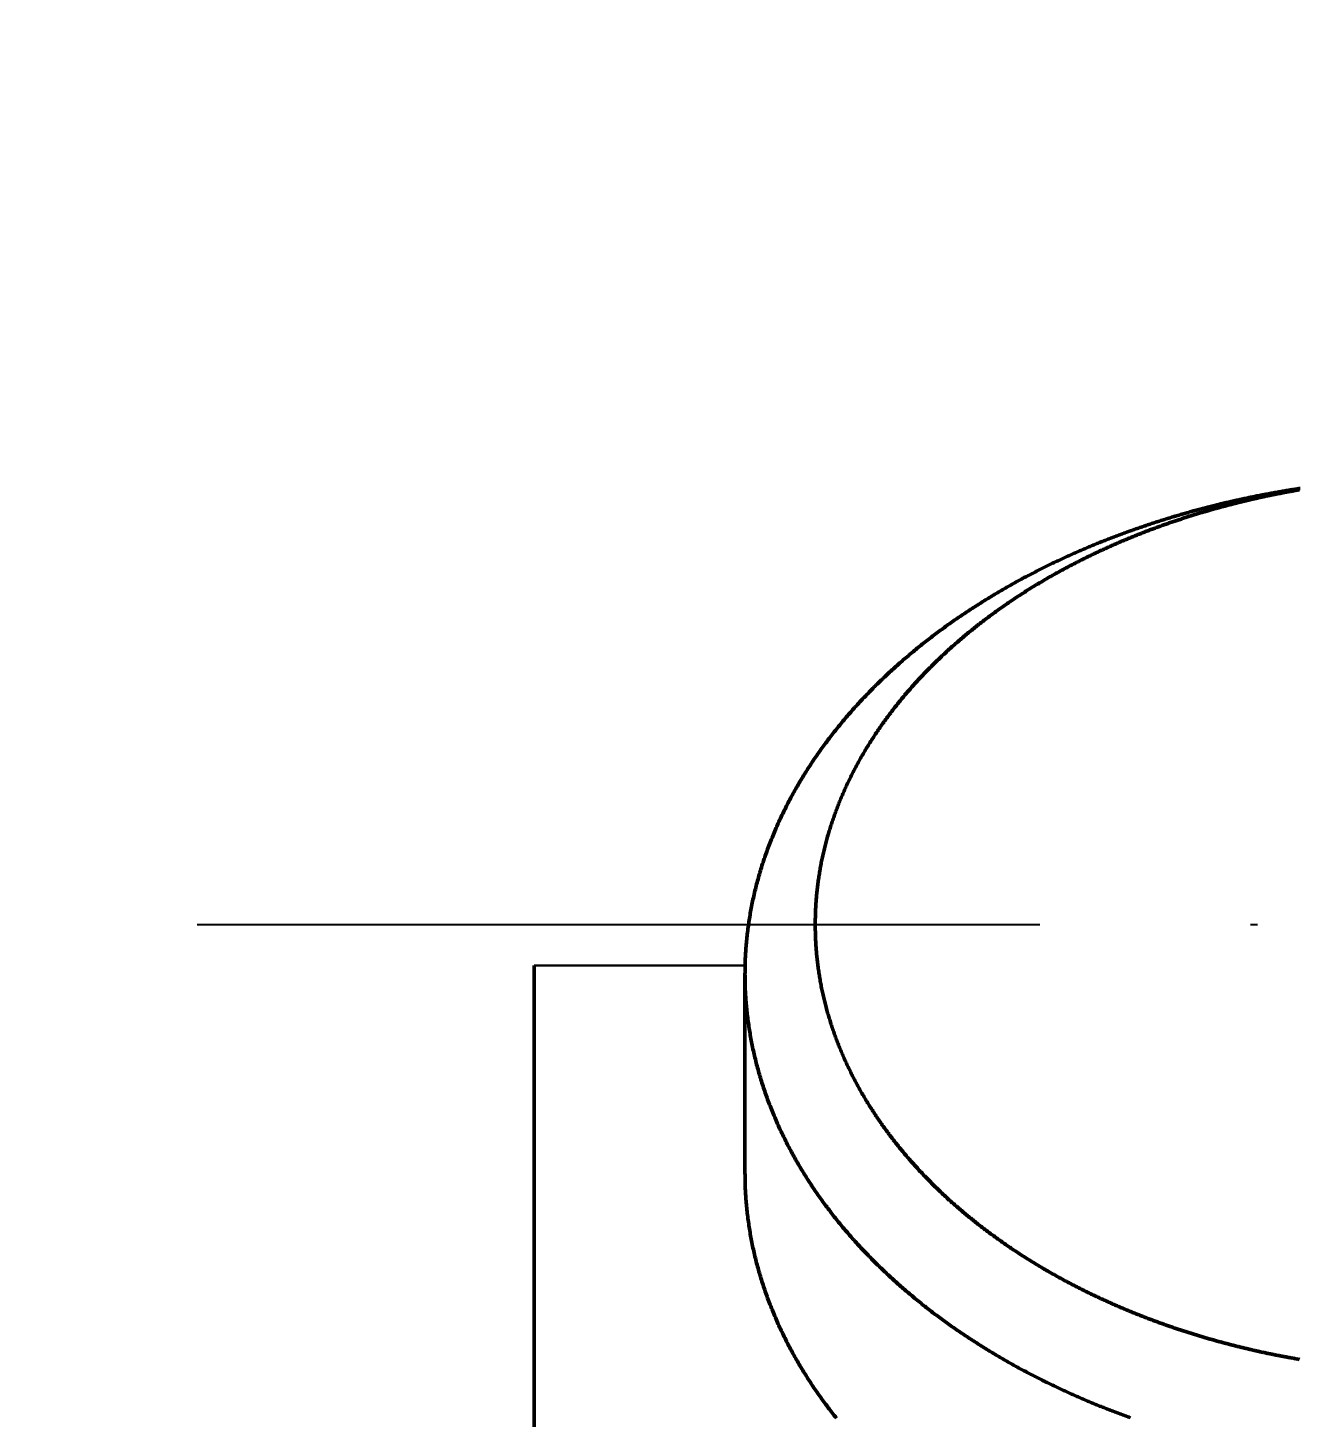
# Model space of a CAD drawing. Header units: millimetres. Extents: x 0 to 1682, y 0 to 1188.
# Drawn here: x 1137.14 to 1155.24, y 783.86 to 803.63 of the extents above; entities that cross this region are included whole.
import ezdxf

# ---------------------------------------------------------------- set-up
doc = ezdxf.new("R2010")
doc.units = ezdxf.units.MM
doc.linetypes.add('ACAD_ISO10W100', pattern=[18, 12, -3, 0, -3])
doc.layers.get('0').update_dxf_attribs({"lineweight": 50})
doc.layers.get('Defpoints').update_dxf_attribs({"lineweight": 50})
for name, color, linetype, lineweight in [('中心线', 20, 'ACAD_ISO10W100', 25), ('尺寸', 7, 'Continuous', 25), ('粗实线', 7, 'Continuous', 50)]:
    doc.layers.add(name, color=color, linetype=linetype, lineweight=lineweight)
doc.styles.add('gbeitc', font='gbeitc.shx', dxfattribs={"bigfont": 'gbcbig.shx'})
doc.dimstyles.new('gbeitc', dxfattribs={"dimtxt": 5, "dimasz": 3.125, "dimexe": 1.25, "dimexo": 0.625, "dimtad": 1, "dimdec": 0, "dimdsep": 46, "dimtxsty": 'gbeitc', "dimcen": 2.5, "dimadec": 0, "dimazin": 0, "dimtfac": 1, "dimtdec": 3, "dimtmove": 0, "dimatfit": 3, "dimfxl": 1, "dimarcsym": 0})

# ---------------------------------------------------------------- blocks, each defined once
blk = doc.blocks.new('*D8')
at = {"layer": 'Defpoints', "color": 0, "lineweight": 25, "transparency": 16777216}
for p in [(967.352, 871.547), (1399.352, 871.547), (1399.352, 642.292)]:
    blk.add_point(p, dxfattribs=at)
at = {"layer": '尺寸', "color": 0, "lineweight": -2, "transparency": 16777216}
for p, q in [((967.352, 870.922), (967.352, 641.042)), ((1399.352, 870.922), (1399.352, 641.042)), ((970.477, 642.292), (1396.227, 642.292))]:
    blk.add_line(p, q, dxfattribs=at)
at = {"layer": '尺寸', "color": 0, "lineweight": 25, "transparency": 16777216}
for points in [[(970.477, 642.812), (970.477, 641.771), (967.352, 642.292)], [(1396.227, 642.812), (1396.227, 641.771), (1399.352, 642.292)]]:
    blk.add_solid(points, dxfattribs=at)
at = {"layer": '尺寸', "color": 0, "transparency": 16777216, "insert": (1183.352, 646.417), "char_height": 7, "attachment_point": 5, "style": 'gbeitc'}
blk.add_mtext('432', dxfattribs=at)

msp = doc.modelspace()

# ---------------------------------------------------------------- linework, layer by layer
at = {"lineweight": 30}
msp.add_line((1147.354, 790.288), (1144.352, 790.288), dxfattribs=at)
at = {"layer": '中心线'}
msp.add_line((1139.551, 790.871), (1172.921, 790.871), dxfattribs=at)
at = {"layer": '粗实线'}
for p, q in [((1144.352, 790.288), (1144.352, 762.214)), ((1147.352, 787.335), (1147.352, 790.163))]:
    msp.add_line(p, q, dxfattribs=at)
for points in [[(1155.257, 797.078), (1155.239, 797.075), (1155.221, 797.072), (1155.203, 797.069), (1155.185, 797.066), (1155.167, 797.064), (1155.149, 797.061), (1155.131, 797.058), (1155.113, 797.055), (1155.095, 797.052), (1155.077, 797.049), (1155.059, 797.046), (1155.041, 797.043), (1155.023, 797.04), (1155.005, 797.037), (1154.987, 797.034), (1154.969, 797.031), (1154.951, 797.027), (1154.932, 797.024), (1154.914, 797.021), (1154.896, 797.018), (1154.878, 797.015), (1154.86, 797.011), (1154.842, 797.008), (1154.824, 797.005), (1154.806, 797.001), (1154.787, 796.998), (1154.769, 796.994), (1154.751, 796.991), (1154.733, 796.988), (1154.715, 796.984), (1154.697, 796.981), (1154.678, 796.977), (1154.66, 796.973), (1154.642, 796.97), (1154.624, 796.966), (1154.605, 796.962), (1154.587, 796.959), (1154.569, 796.955), (1154.551, 796.951), (1154.532, 796.947), (1154.514, 796.944), (1154.496, 796.94), (1154.478, 796.936), (1154.459, 796.932), (1154.441, 796.928), (1154.423, 796.924), (1154.404, 796.92), (1154.386, 796.916), (1154.368, 796.912), (1154.35, 796.908), (1154.331, 796.904), (1154.313, 796.9), (1154.294, 796.896), (1154.276, 796.892), (1154.258, 796.887), (1154.239, 796.883), (1154.221, 796.879), (1154.203, 796.875), (1154.184, 796.87), (1154.166, 796.866), (1154.147, 796.861), (1154.129, 796.857), (1154.111, 796.853), (1154.092, 796.848), (1154.074, 796.844), (1154.055, 796.839), (1154.037, 796.834), (1154.018, 796.83), (1154, 796.825), (1153.981, 796.821), (1153.963, 796.816), (1153.944, 796.811), (1153.926, 796.806), (1153.907, 796.802), (1153.889, 796.797), (1153.87, 796.792), (1153.852, 796.787), (1153.833, 796.782), (1153.815, 796.777), (1153.796, 796.772), (1153.778, 796.767), (1153.759, 796.762), (1153.74, 796.757), (1153.722, 796.752), (1153.703, 796.747), (1153.685, 796.742), (1153.666, 796.736), (1153.647, 796.731), (1153.629, 796.726), (1153.61, 796.721), (1153.591, 796.715), (1153.573, 796.71), (1153.554, 796.705), (1153.535, 796.699), (1153.517, 796.694), (1153.498, 796.688), (1153.479, 796.683), (1153.461, 796.677), (1153.442, 796.671), (1153.423, 796.666), (1153.405, 796.66), (1153.386, 796.654), (1153.367, 796.649), (1153.348, 796.643), (1153.33, 796.637), (1153.311, 796.631), (1153.292, 796.625), (1153.273, 796.619), (1153.255, 796.613), (1153.236, 796.608), (1153.217, 796.601), (1153.198, 796.595), (1153.179, 796.589), (1153.161, 796.583), (1153.142, 796.577), (1153.123, 796.571), (1153.104, 796.565), (1153.085, 796.558), (1153.066, 796.552), (1153.048, 796.546), (1153.029, 796.539), (1153.01, 796.533), (1152.991, 796.526), (1152.972, 796.52), (1152.953, 796.513), (1152.934, 796.507), (1152.915, 796.5), (1152.896, 796.494), (1152.877, 796.487), (1152.859, 796.48), (1152.84, 796.473), (1152.821, 796.467), (1152.802, 796.46), (1152.783, 796.453), (1152.764, 796.446), (1152.745, 796.439), (1152.726, 796.432), (1152.707, 796.425), (1152.688, 796.418), (1152.669, 796.411), (1152.65, 796.404), (1152.631, 796.397), (1152.612, 796.389), (1152.593, 796.382), (1152.574, 796.375), (1152.555, 796.368), (1152.536, 796.36), (1152.517, 796.353), (1152.498, 796.345), (1152.479, 796.338), (1152.46, 796.33), (1152.441, 796.323), (1152.422, 796.315), (1152.402, 796.307), (1152.383, 796.3), (1152.364, 796.292), (1152.345, 796.284), (1152.326, 796.276), (1152.307, 796.268), (1152.288, 796.261), (1152.269, 796.253), (1152.25, 796.245), (1152.231, 796.237), (1152.211, 796.228), (1152.192, 796.22), (1152.173, 796.212), (1152.154, 796.204), (1152.135, 796.196), (1152.116, 796.187), (1152.097, 796.179), (1152.078, 796.171), (1152.058, 796.162), (1152.039, 796.154), (1152.02, 796.145), (1152.001, 796.137), (1151.982, 796.128), (1151.963, 796.119), (1151.943, 796.111), (1151.924, 796.102), (1151.905, 796.093), (1151.886, 796.084), (1151.867, 796.076), (1151.848, 796.067), (1151.828, 796.058), (1151.809, 796.049), (1151.79, 796.04), (1151.771, 796.031), (1151.752, 796.021), (1151.732, 796.012), (1151.713, 796.003), (1151.694, 795.994), (1151.675, 795.984), (1151.656, 795.975), (1151.637, 795.965), (1151.617, 795.956), (1151.598, 795.946), (1151.579, 795.937), (1151.56, 795.927), (1151.541, 795.918), (1151.521, 795.908), (1151.502, 795.898), (1151.483, 795.888), (1151.464, 795.878), (1151.445, 795.869), (1151.425, 795.859), (1151.406, 795.849), (1151.387, 795.839), (1151.368, 795.828), (1151.349, 795.818), (1151.329, 795.808), (1151.31, 795.798), (1151.291, 795.787), (1151.272, 795.777), (1151.253, 795.767), (1151.234, 795.756), (1151.214, 795.746), (1151.195, 795.735), (1151.176, 795.725), (1151.157, 795.714), (1151.138, 795.703), (1151.119, 795.692), (1151.1, 795.682), (1151.08, 795.671), (1151.061, 795.66), (1151.042, 795.649), (1151.023, 795.638), (1151.004, 795.627), (1150.985, 795.616), (1150.966, 795.604), (1150.947, 795.593), (1150.928, 795.582), (1150.908, 795.571), (1150.889, 795.559), (1150.87, 795.548), (1150.851, 795.536), (1150.832, 795.525), (1150.813, 795.513), (1150.794, 795.501), (1150.775, 795.49), (1150.756, 795.478), (1150.737, 795.466), (1150.718, 795.454), (1150.699, 795.442), (1150.68, 795.43), (1150.661, 795.418), (1150.642, 795.406), (1150.623, 795.394), (1150.604, 795.382), (1150.585, 795.369), (1150.566, 795.357), (1150.547, 795.345), (1150.529, 795.332), (1150.51, 795.32), (1150.491, 795.307), (1150.472, 795.295), (1150.453, 795.282), (1150.434, 795.269), (1150.415, 795.256), (1150.397, 795.244), (1150.378, 795.231), (1150.359, 795.218), (1150.34, 795.205), (1150.322, 795.192), (1150.303, 795.179), (1150.284, 795.165), (1150.265, 795.152), (1150.247, 795.139), (1150.228, 795.125), (1150.209, 795.112), (1150.191, 795.099), (1150.172, 795.085), (1150.154, 795.071), (1150.135, 795.058), (1150.117, 795.044), (1150.098, 795.03), (1150.08, 795.016), (1150.061, 795.003), (1150.043, 794.989), (1150.024, 794.975), (1150.006, 794.961), (1149.987, 794.946), (1149.969, 794.932), (1149.951, 794.918), (1149.932, 794.904), (1149.914, 794.889), (1149.896, 794.875), (1149.877, 794.86), (1149.859, 794.846), (1149.841, 794.831), (1149.823, 794.816), (1149.804, 794.802), (1149.786, 794.787), (1149.768, 794.772), (1149.75, 794.757), (1149.732, 794.742), (1149.714, 794.727), (1149.696, 794.712), (1149.678, 794.697), (1149.66, 794.682), (1149.642, 794.666), (1149.624, 794.651), (1149.606, 794.636), (1149.589, 794.62), (1149.571, 794.605), (1149.553, 794.589), (1149.535, 794.573), (1149.518, 794.558), (1149.5, 794.542), (1149.482, 794.526), (1149.465, 794.51), (1149.447, 794.494), (1149.43, 794.478), (1149.412, 794.462), (1149.395, 794.446), (1149.377, 794.429), (1149.36, 794.413), (1149.343, 794.397), (1149.325, 794.38), (1149.308, 794.364), (1149.291, 794.347), (1149.274, 794.331), (1149.256, 794.314), (1149.239, 794.297), (1149.222, 794.28), (1149.205, 794.264), (1149.188, 794.247), (1149.171, 794.23), (1149.154, 794.213), (1149.138, 794.195), (1149.121, 794.178), (1149.104, 794.161), (1149.087, 794.144), (1149.071, 794.126), (1149.054, 794.109), (1149.037, 794.091), (1149.021, 794.074), (1149.004, 794.056), (1148.988, 794.039), (1148.971, 794.021), (1148.955, 794.003), (1148.939, 793.985), (1148.923, 793.967), (1148.906, 793.949), (1148.89, 793.931), (1148.874, 793.913), (1148.858, 793.895), (1148.842, 793.876), (1148.826, 793.858), (1148.81, 793.84), (1148.794, 793.821), (1148.779, 793.803), (1148.763, 793.784), (1148.747, 793.766), (1148.732, 793.747), (1148.716, 793.728), (1148.701, 793.709), (1148.685, 793.69), (1148.67, 793.671), (1148.655, 793.652), (1148.639, 793.633), (1148.624, 793.614), (1148.609, 793.595), (1148.594, 793.576), (1148.579, 793.556), (1148.564, 793.537), (1148.549, 793.518), (1148.534, 793.498), (1148.52, 793.478), (1148.505, 793.459), (1148.49, 793.439), (1148.476, 793.419), (1148.461, 793.4), (1148.447, 793.38), (1148.432, 793.36), (1148.418, 793.34), (1148.404, 793.32), (1148.39, 793.3), (1148.376, 793.279), (1148.362, 793.259), (1148.348, 793.239), (1148.334, 793.218), (1148.32, 793.198), (1148.306, 793.178), (1148.293, 793.157), (1148.279, 793.136), (1148.266, 793.116), (1148.252, 793.095), (1148.239, 793.074), (1148.226, 793.054), (1148.213, 793.033), (1148.2, 793.012), (1148.187, 792.991), (1148.174, 792.97), (1148.161, 792.949), (1148.148, 792.927), (1148.135, 792.906), (1148.123, 792.885), (1148.11, 792.864), (1148.098, 792.842), (1148.085, 792.821), (1148.073, 792.799), (1148.061, 792.778), (1148.049, 792.756), (1148.037, 792.734), (1148.025, 792.713), (1148.013, 792.691), (1148.001, 792.669), (1147.99, 792.647), (1147.978, 792.625), (1147.967, 792.603), (1147.955, 792.581), (1147.944, 792.559), (1147.933, 792.537), (1147.922, 792.515), (1147.911, 792.493), (1147.9, 792.47), (1147.889, 792.448), (1147.878, 792.426), (1147.867, 792.403), (1147.857, 792.381), (1147.846, 792.358), (1147.836, 792.335), (1147.826, 792.313), (1147.815, 792.29), (1147.805, 792.267), (1147.795, 792.245), (1147.786, 792.222), (1147.776, 792.199), (1147.766, 792.176), (1147.757, 792.153), (1147.747, 792.13), (1147.738, 792.107), (1147.728, 792.084), (1147.719, 792.061), (1147.71, 792.038), (1147.701, 792.014), (1147.692, 791.991), (1147.684, 791.968), (1147.675, 791.945), (1147.666, 791.921), (1147.658, 791.898), (1147.65, 791.874), (1147.641, 791.851), (1147.633, 791.827), (1147.625, 791.804), (1147.617, 791.78), (1147.61, 791.756), (1147.602, 791.733), (1147.594, 791.709), (1147.587, 791.685), (1147.579, 791.661), (1147.572, 791.638), (1147.565, 791.614), (1147.558, 791.59), (1147.551, 791.566), (1147.544, 791.542), (1147.538, 791.518), (1147.531, 791.494), (1147.525, 791.47), (1147.518, 791.446), (1147.512, 791.421), (1147.506, 791.397), (1147.5, 791.373), (1147.494, 791.349), (1147.488, 791.325), (1147.483, 791.3), (1147.477, 791.276), (1147.472, 791.252), (1147.466, 791.227), (1147.461, 791.203), (1147.456, 791.179), (1147.451, 791.154), (1147.446, 791.13), (1147.442, 791.105), (1147.437, 791.081), (1147.432, 791.056), (1147.428, 791.032), (1147.424, 791.007), (1147.42, 790.983), (1147.416, 790.958), (1147.412, 790.933), (1147.408, 790.909), (1147.405, 790.884), (1147.401, 790.859), (1147.398, 790.835), (1147.394, 790.81), (1147.391, 790.785), (1147.388, 790.76), (1147.385, 790.736), (1147.382, 790.711), (1147.38, 790.686), (1147.377, 790.661), (1147.375, 790.636), (1147.373, 790.612), (1147.37, 790.587), (1147.368, 790.562), (1147.366, 790.537), (1147.365, 790.512), (1147.363, 790.487), (1147.361, 790.462), (1147.36, 790.438), (1147.359, 790.413), (1147.357, 790.388), (1147.356, 790.363), (1147.355, 790.338), (1147.355, 790.313), (1147.354, 790.288), (1147.353, 790.263), (1147.353, 790.238), (1147.353, 790.213), (1147.353, 790.188), (1147.352, 790.163), (1147.353, 790.138), (1147.353, 790.114), (1147.353, 790.089), (1147.353, 790.064), (1147.354, 790.039), (1147.355, 790.014), (1147.355, 789.989), (1147.356, 789.964), (1147.357, 789.939), (1147.359, 789.914), (1147.36, 789.889), (1147.361, 789.864), (1147.363, 789.839), (1147.365, 789.815), (1147.366, 789.79), (1147.368, 789.765), (1147.37, 789.74), (1147.373, 789.715), (1147.375, 789.69), (1147.377, 789.666), (1147.38, 789.641), (1147.382, 789.616), (1147.385, 789.591), (1147.388, 789.566), (1147.391, 789.542), (1147.394, 789.517), (1147.398, 789.492), (1147.401, 789.468), (1147.405, 789.443), (1147.408, 789.418), (1147.412, 789.394), (1147.416, 789.369), (1147.42, 789.344), (1147.424, 789.32), (1147.428, 789.295), (1147.432, 789.271), (1147.437, 789.246), (1147.442, 789.222), (1147.446, 789.197), (1147.451, 789.173), (1147.456, 789.148), (1147.461, 789.124), (1147.466, 789.099), (1147.472, 789.075), (1147.477, 789.051), (1147.483, 789.026), (1147.488, 789.002), (1147.494, 788.978), (1147.5, 788.954), (1147.506, 788.929), (1147.512, 788.905), (1147.518, 788.881), (1147.525, 788.857), (1147.531, 788.833), (1147.538, 788.809), (1147.544, 788.785), (1147.551, 788.761), (1147.558, 788.737), (1147.565, 788.713), (1147.572, 788.689), (1147.579, 788.665), (1147.587, 788.642), (1147.594, 788.618), (1147.602, 788.594), (1147.61, 788.57), (1147.617, 788.547), (1147.625, 788.523), (1147.633, 788.5), (1147.641, 788.476), (1147.65, 788.453), (1147.658, 788.429), (1147.666, 788.406), (1147.675, 788.382), (1147.684, 788.359), (1147.692, 788.336), (1147.701, 788.312), (1147.71, 788.289), (1147.719, 788.266), (1147.728, 788.243), (1147.738, 788.22), (1147.747, 788.197), (1147.757, 788.174), (1147.766, 788.151), (1147.776, 788.128), (1147.786, 788.105), (1147.795, 788.082), (1147.805, 788.059), (1147.815, 788.037), (1147.826, 788.014), (1147.836, 787.991), (1147.846, 787.969), (1147.857, 787.946), (1147.867, 787.924), (1147.878, 787.901), (1147.889, 787.879), (1147.9, 787.857), (1147.911, 787.834), (1147.922, 787.812), (1147.933, 787.79), (1147.944, 787.768), (1147.955, 787.746), (1147.967, 787.724), (1147.978, 787.702), (1147.99, 787.68), (1148.001, 787.658), (1148.013, 787.636), (1148.025, 787.614), (1148.037, 787.592), (1148.049, 787.571), (1148.061, 787.549), (1148.073, 787.528), (1148.085, 787.506), (1148.098, 787.485), (1148.11, 787.463), (1148.123, 787.442), (1148.135, 787.421), (1148.148, 787.399), (1148.161, 787.378), (1148.174, 787.357), (1148.187, 787.336), (1148.2, 787.315), (1148.213, 787.294), (1148.226, 787.273), (1148.239, 787.252), (1148.252, 787.232), (1148.266, 787.211), (1148.279, 787.19), (1148.293, 787.17), (1148.306, 787.149), (1148.32, 787.129), (1148.334, 787.108), (1148.348, 787.088), (1148.362, 787.068), (1148.376, 787.047), (1148.39, 787.027), (1148.404, 787.007), (1148.418, 786.987), (1148.432, 786.967), (1148.447, 786.947), (1148.461, 786.927), (1148.476, 786.907), (1148.49, 786.888), (1148.505, 786.868), (1148.52, 786.848), (1148.534, 786.829), (1148.549, 786.809), (1148.564, 786.79), (1148.579, 786.77), (1148.594, 786.751), (1148.609, 786.732), (1148.624, 786.713), (1148.639, 786.693), (1148.655, 786.674), (1148.67, 786.655), (1148.685, 786.636), (1148.701, 786.618), (1148.716, 786.599), (1148.732, 786.58), (1148.747, 786.561), (1148.763, 786.543), (1148.779, 786.524), (1148.794, 786.506), (1148.81, 786.487), (1148.826, 786.469), (1148.842, 786.45), (1148.858, 786.432), (1148.874, 786.414), (1148.89, 786.396), (1148.906, 786.378), (1148.923, 786.36), (1148.939, 786.342), (1148.955, 786.324), (1148.971, 786.306), (1148.988, 786.288), (1149.004, 786.271), (1149.021, 786.253), (1149.037, 786.235), (1149.054, 786.218), (1149.071, 786.2), (1149.087, 786.183), (1149.104, 786.166), (1149.121, 786.149), (1149.138, 786.131), (1149.154, 786.114), (1149.171, 786.097), (1149.188, 786.08), (1149.205, 786.063), (1149.222, 786.046), (1149.239, 786.03), (1149.256, 786.013), (1149.274, 785.996), (1149.291, 785.98), (1149.308, 785.963), (1149.325, 785.946), (1149.343, 785.93), (1149.36, 785.914), (1149.377, 785.897), (1149.395, 785.881), (1149.412, 785.865), (1149.43, 785.849), (1149.447, 785.833), (1149.465, 785.817), (1149.482, 785.801), (1149.5, 785.785), (1149.518, 785.769), (1149.535, 785.754), (1149.553, 785.738), (1149.571, 785.722), (1149.589, 785.707), (1149.606, 785.691), (1149.624, 785.676), (1149.642, 785.66), (1149.66, 785.645), (1149.678, 785.63), (1149.696, 785.615), (1149.714, 785.6), (1149.732, 785.585), (1149.75, 785.57), (1149.768, 785.555), (1149.786, 785.54), (1149.804, 785.525), (1149.823, 785.51), (1149.841, 785.496), (1149.859, 785.481), (1149.877, 785.466), (1149.896, 785.452), (1149.914, 785.438), (1149.932, 785.423), (1149.951, 785.409), (1149.969, 785.395), (1149.987, 785.38), (1150.006, 785.366), (1150.024, 785.352), (1150.043, 785.338), (1150.061, 785.324), (1150.08, 785.31), (1150.098, 785.297), (1150.117, 785.283), (1150.135, 785.269), (1150.154, 785.255), (1150.172, 785.242), (1150.191, 785.228), (1150.209, 785.215), (1150.228, 785.201), (1150.247, 785.188), (1150.265, 785.175), (1150.284, 785.161), (1150.303, 785.148), (1150.322, 785.135), (1150.34, 785.122), (1150.359, 785.109), (1150.378, 785.096), (1150.397, 785.083), (1150.415, 785.07), (1150.434, 785.058), (1150.453, 785.045), (1150.472, 785.032), (1150.491, 785.02), (1150.51, 785.007), (1150.529, 784.995), (1150.547, 784.982), (1150.566, 784.97), (1150.585, 784.957), (1150.604, 784.945), (1150.623, 784.933), (1150.642, 784.921), (1150.661, 784.909), (1150.68, 784.897), (1150.699, 784.885), (1150.718, 784.873), (1150.737, 784.861), (1150.756, 784.849), (1150.775, 784.837), (1150.794, 784.825), (1150.813, 784.814), (1150.832, 784.802), (1150.851, 784.791), (1150.87, 784.779), (1150.889, 784.768), (1150.908, 784.756), (1150.928, 784.745), (1150.947, 784.734), (1150.966, 784.722), (1150.985, 784.711), (1151.004, 784.7), (1151.023, 784.689), (1151.042, 784.678), (1151.061, 784.667), (1151.08, 784.656), (1151.1, 784.645), (1151.119, 784.634), (1151.138, 784.624), (1151.157, 784.613), (1151.176, 784.602), (1151.195, 784.592), (1151.214, 784.581), (1151.234, 784.571), (1151.253, 784.56), (1151.272, 784.55), (1151.291, 784.539), (1151.31, 784.529), (1151.329, 784.519), (1151.349, 784.509), (1151.368, 784.498), (1151.387, 784.488), (1151.406, 784.478), (1151.425, 784.468), (1151.445, 784.458), (1151.464, 784.448), (1151.483, 784.438), (1151.502, 784.429), (1151.521, 784.419), (1151.541, 784.409), (1151.56, 784.4), (1151.579, 784.39), (1151.598, 784.38), (1151.617, 784.371), (1151.637, 784.361), (1151.656, 784.352), (1151.675, 784.343), (1151.694, 784.333), (1151.713, 784.324), (1151.732, 784.315), (1151.752, 784.305), (1151.771, 784.296), (1151.79, 784.287), (1151.809, 784.278), (1151.828, 784.269), (1151.848, 784.26), (1151.867, 784.251), (1151.886, 784.242), (1151.905, 784.234), (1151.924, 784.225), (1151.943, 784.216), (1151.963, 784.207), (1151.982, 784.199), (1152.001, 784.19), (1152.02, 784.182), (1152.039, 784.173), (1152.058, 784.165), (1152.078, 784.156), (1152.097, 784.148), (1152.116, 784.139), (1152.135, 784.131), (1152.154, 784.123), (1152.173, 784.115), (1152.192, 784.106), (1152.211, 784.098), (1152.231, 784.09), (1152.25, 784.082), (1152.269, 784.074), (1152.288, 784.066), (1152.307, 784.058), (1152.326, 784.05), (1152.345, 784.043), (1152.364, 784.035), (1152.383, 784.027), (1152.402, 784.019), (1152.422, 784.012), (1152.441, 784.004), (1152.46, 783.997), (1152.479, 783.989), (1152.498, 783.981), (1152.517, 783.974), (1152.536, 783.967), (1152.555, 783.959), (1152.574, 783.952), (1152.593, 783.945), (1152.612, 783.937), (1152.631, 783.93), (1152.65, 783.923), (1152.669, 783.916), (1152.688, 783.909), (1152.707, 783.902), (1152.726, 783.895), (1152.745, 783.888), (1152.764, 783.881), (1152.783, 783.874), (1152.802, 783.867), (1152.821, 783.86), (1152.84, 783.853)], [(1155.249, 797.058), (1155.235, 797.056), (1155.22, 797.053), (1155.205, 797.051), (1155.191, 797.048), (1155.176, 797.046), (1155.161, 797.043), (1155.147, 797.04), (1155.132, 797.038), (1155.117, 797.035), (1155.103, 797.032), (1155.088, 797.03), (1155.073, 797.027), (1155.059, 797.024), (1155.044, 797.022), (1155.029, 797.019), (1155.014, 797.016), (1155, 797.013), (1154.985, 797.01), (1154.97, 797.007), (1154.956, 797.005), (1154.941, 797.002), (1154.926, 796.999), (1154.911, 796.996), (1154.897, 796.993), (1154.882, 796.99), (1154.867, 796.987), (1154.852, 796.984), (1154.837, 796.981), (1154.823, 796.978), (1154.808, 796.975), (1154.793, 796.972), (1154.778, 796.969), (1154.763, 796.965), (1154.749, 796.962), (1154.734, 796.959), (1154.719, 796.956), (1154.704, 796.953), (1154.689, 796.949), (1154.675, 796.946), (1154.66, 796.943), (1154.645, 796.94), (1154.63, 796.936), (1154.615, 796.933), (1154.6, 796.93), (1154.585, 796.926), (1154.571, 796.923), (1154.556, 796.919), (1154.541, 796.916), (1154.526, 796.912), (1154.511, 796.909), (1154.496, 796.905), (1154.481, 796.902), (1154.466, 796.898), (1154.451, 796.895), (1154.436, 796.891), (1154.421, 796.888), (1154.407, 796.884), (1154.392, 796.88), (1154.377, 796.877), (1154.362, 796.873), (1154.347, 796.869), (1154.332, 796.865), (1154.317, 796.862), (1154.302, 796.858), (1154.287, 796.854), (1154.272, 796.85), (1154.257, 796.846), (1154.242, 796.842), (1154.227, 796.838), (1154.212, 796.834), (1154.197, 796.83), (1154.182, 796.826), (1154.167, 796.822), (1154.152, 796.818), (1154.137, 796.814), (1154.122, 796.81), (1154.107, 796.806), (1154.092, 796.802), (1154.076, 796.798), (1154.061, 796.794), (1154.046, 796.79), (1154.031, 796.785), (1154.016, 796.781), (1154.001, 796.777), (1153.986, 796.773), (1153.971, 796.768), (1153.956, 796.764), (1153.941, 796.759), (1153.926, 796.755), (1153.91, 796.751), (1153.895, 796.746), (1153.88, 796.742), (1153.865, 796.737), (1153.85, 796.733), (1153.835, 796.728), (1153.82, 796.724), (1153.804, 796.719), (1153.789, 796.714), (1153.774, 796.71), (1153.759, 796.705), (1153.744, 796.7), (1153.729, 796.696), (1153.713, 796.691), (1153.698, 796.686), (1153.683, 796.681), (1153.668, 796.677), (1153.653, 796.672), (1153.637, 796.667), (1153.622, 796.662), (1153.607, 796.657), (1153.592, 796.652), (1153.576, 796.647), (1153.561, 796.642), (1153.546, 796.637), (1153.531, 796.632), (1153.515, 796.627), (1153.5, 796.622), (1153.485, 796.617), (1153.47, 796.612), (1153.454, 796.607), (1153.439, 796.601), (1153.424, 796.596), (1153.408, 796.591), (1153.393, 796.586), (1153.378, 796.58), (1153.362, 796.575), (1153.347, 796.57), (1153.332, 796.564), (1153.316, 796.559), (1153.301, 796.553), (1153.286, 796.548), (1153.27, 796.542), (1153.255, 796.537), (1153.24, 796.531), (1153.224, 796.526), (1153.209, 796.52), (1153.194, 796.514), (1153.178, 796.509), (1153.163, 796.503), (1153.148, 796.497), (1153.132, 796.491), (1153.117, 796.486), (1153.101, 796.48), (1153.086, 796.474), (1153.071, 796.468), (1153.055, 796.462), (1153.04, 796.456), (1153.024, 796.45), (1153.009, 796.444), (1152.994, 796.438), (1152.978, 796.432), (1152.963, 796.426), (1152.947, 796.42), (1152.932, 796.414), (1152.916, 796.408), (1152.901, 796.401), (1152.885, 796.395), (1152.87, 796.389), (1152.855, 796.383), (1152.839, 796.376), (1152.824, 796.37), (1152.808, 796.364), (1152.793, 796.357), (1152.777, 796.351), (1152.762, 796.344), (1152.746, 796.338), (1152.731, 796.331), (1152.715, 796.325), (1152.7, 796.318), (1152.684, 796.311), (1152.669, 796.305), (1152.653, 796.298), (1152.638, 796.291), (1152.622, 796.285), (1152.607, 796.278), (1152.591, 796.271), (1152.576, 796.264), (1152.56, 796.257), (1152.545, 796.25), (1152.529, 796.243), (1152.514, 796.236), (1152.498, 796.229), (1152.483, 796.222), (1152.467, 796.215), (1152.452, 796.208), (1152.436, 796.201), (1152.421, 796.194), (1152.405, 796.187), (1152.389, 796.179), (1152.374, 796.172), (1152.358, 796.165), (1152.343, 796.157), (1152.327, 796.15), (1152.312, 796.143), (1152.296, 796.135), (1152.281, 796.128), (1152.265, 796.12), (1152.25, 796.113), (1152.234, 796.105), (1152.218, 796.097), (1152.203, 796.09), (1152.187, 796.082), (1152.172, 796.074), (1152.156, 796.067), (1152.141, 796.059), (1152.125, 796.051), (1152.11, 796.043), (1152.094, 796.035), (1152.079, 796.027), (1152.063, 796.019), (1152.047, 796.011), (1152.032, 796.003), (1152.016, 795.995), (1152.001, 795.987), (1151.985, 795.979), (1151.97, 795.971), (1151.954, 795.963), (1151.939, 795.954), (1151.923, 795.946), (1151.908, 795.938), (1151.892, 795.929), (1151.877, 795.921), (1151.861, 795.913), (1151.846, 795.904), (1151.83, 795.896), (1151.814, 795.887), (1151.799, 795.878), (1151.783, 795.87), (1151.768, 795.861), (1151.752, 795.852), (1151.737, 795.844), (1151.721, 795.835), (1151.706, 795.826), (1151.69, 795.817), (1151.675, 795.808), (1151.659, 795.799), (1151.644, 795.791), (1151.628, 795.782), (1151.613, 795.772), (1151.598, 795.763), (1151.582, 795.754), (1151.567, 795.745), (1151.551, 795.736), (1151.536, 795.727), (1151.52, 795.717), (1151.505, 795.708), (1151.489, 795.699), (1151.474, 795.689), (1151.458, 795.68), (1151.443, 795.67), (1151.428, 795.661), (1151.412, 795.651), (1151.397, 795.642), (1151.381, 795.632), (1151.366, 795.623), (1151.351, 795.613), (1151.335, 795.603), (1151.32, 795.593), (1151.305, 795.583), (1151.289, 795.574), (1151.274, 795.564), (1151.259, 795.554), (1151.243, 795.544), (1151.228, 795.534), (1151.213, 795.524), (1151.197, 795.514), (1151.182, 795.503), (1151.167, 795.493), (1151.152, 795.483), (1151.136, 795.473), (1151.121, 795.462), (1151.106, 795.452), (1151.091, 795.442), (1151.075, 795.431), (1151.06, 795.421), (1151.045, 795.41), (1151.03, 795.399), (1151.015, 795.389), (1150.999, 795.378), (1150.984, 795.368), (1150.969, 795.357), (1150.954, 795.346), (1150.939, 795.335), (1150.924, 795.324), (1150.909, 795.313), (1150.894, 795.302), (1150.879, 795.291), (1150.864, 795.28), (1150.848, 795.269), (1150.833, 795.258), (1150.818, 795.247), (1150.803, 795.236), (1150.789, 795.225), (1150.774, 795.213), (1150.759, 795.202), (1150.744, 795.19), (1150.729, 795.179), (1150.714, 795.168), (1150.699, 795.156), (1150.684, 795.144), (1150.669, 795.133), (1150.654, 795.121), (1150.64, 795.109), (1150.625, 795.098), (1150.61, 795.086), (1150.595, 795.074), (1150.581, 795.062), (1150.566, 795.05), (1150.551, 795.038), (1150.536, 795.026), (1150.522, 795.014), (1150.507, 795.002), (1150.493, 794.99), (1150.478, 794.978), (1150.463, 794.966), (1150.449, 794.953), (1150.434, 794.941), (1150.42, 794.929), (1150.405, 794.916), (1150.391, 794.904), (1150.376, 794.891), (1150.362, 794.879), (1150.347, 794.866), (1150.333, 794.853), (1150.319, 794.841), (1150.304, 794.828), (1150.29, 794.815), (1150.276, 794.802), (1150.261, 794.79), (1150.247, 794.777), (1150.233, 794.764), (1150.219, 794.751), (1150.205, 794.738), (1150.191, 794.725), (1150.176, 794.711), (1150.162, 794.698), (1150.148, 794.685), (1150.134, 794.672), (1150.12, 794.658), (1150.106, 794.645), (1150.092, 794.632), (1150.078, 794.618), (1150.064, 794.605), (1150.051, 794.591), (1150.037, 794.577), (1150.023, 794.564), (1150.009, 794.55), (1149.996, 794.536), (1149.982, 794.522), (1149.968, 794.509), (1149.954, 794.495), (1149.941, 794.481), (1149.927, 794.467), (1149.914, 794.453), (1149.9, 794.439), (1149.887, 794.425), (1149.873, 794.41), (1149.86, 794.396), (1149.847, 794.382), (1149.833, 794.368), (1149.82, 794.353), (1149.807, 794.339), (1149.793, 794.324), (1149.78, 794.31), (1149.767, 794.295), (1149.754, 794.281), (1149.741, 794.266), (1149.728, 794.252), (1149.715, 794.237), (1149.702, 794.222), (1149.689, 794.207), (1149.676, 794.192), (1149.663, 794.178), (1149.65, 794.163), (1149.637, 794.148), (1149.625, 794.133), (1149.612, 794.117), (1149.599, 794.102), (1149.587, 794.087), (1149.574, 794.072), (1149.562, 794.057), (1149.549, 794.041), (1149.537, 794.026), (1149.524, 794.011), (1149.512, 793.995), (1149.5, 793.98), (1149.487, 793.964), (1149.475, 793.949), (1149.463, 793.933), (1149.451, 793.917), (1149.439, 793.901), (1149.427, 793.886), (1149.415, 793.87), (1149.403, 793.854), (1149.391, 793.838), (1149.379, 793.822), (1149.367, 793.806), (1149.356, 793.79), (1149.344, 793.774), (1149.332, 793.758), (1149.321, 793.742), (1149.309, 793.726), (1149.298, 793.709), (1149.286, 793.693), (1149.275, 793.677), (1149.263, 793.66), (1149.252, 793.644), (1149.241, 793.627), (1149.23, 793.611), (1149.218, 793.594), (1149.207, 793.578), (1149.196, 793.561), (1149.185, 793.544), (1149.175, 793.528), (1149.164, 793.511), (1149.153, 793.494), (1149.142, 793.477), (1149.131, 793.46), (1149.121, 793.443), (1149.11, 793.426), (1149.1, 793.409), (1149.089, 793.392), (1149.079, 793.375), (1149.068, 793.358), (1149.058, 793.341), (1149.048, 793.324), (1149.038, 793.306), (1149.028, 793.289), (1149.018, 793.272), (1149.008, 793.254), (1148.998, 793.237), (1148.988, 793.219), (1148.978, 793.202), (1148.968, 793.184), (1148.959, 793.167), (1148.949, 793.149), (1148.94, 793.131), (1148.93, 793.114), (1148.921, 793.096), (1148.911, 793.078), (1148.902, 793.06), (1148.893, 793.043), (1148.884, 793.025), (1148.875, 793.007), (1148.866, 792.989), (1148.857, 792.971), (1148.848, 792.953), (1148.839, 792.935), (1148.83, 792.917), (1148.822, 792.898), (1148.813, 792.88), (1148.804, 792.862), (1148.796, 792.844), (1148.788, 792.825), (1148.779, 792.807), (1148.771, 792.789), (1148.763, 792.77), (1148.755, 792.752), (1148.747, 792.733), (1148.739, 792.715), (1148.731, 792.696), (1148.723, 792.678), (1148.715, 792.659), (1148.708, 792.641), (1148.7, 792.622), (1148.692, 792.603), (1148.685, 792.584), (1148.678, 792.566), (1148.67, 792.547), (1148.663, 792.528), (1148.656, 792.509), (1148.649, 792.49), (1148.642, 792.471), (1148.635, 792.452), (1148.628, 792.434), (1148.621, 792.415), (1148.615, 792.395), (1148.608, 792.376), (1148.602, 792.357), (1148.595, 792.338), (1148.589, 792.319), (1148.582, 792.3), (1148.576, 792.281), (1148.57, 792.261), (1148.564, 792.242), (1148.558, 792.223), (1148.552, 792.204), (1148.546, 792.184), (1148.541, 792.165), (1148.535, 792.146), (1148.529, 792.126), (1148.524, 792.107), (1148.519, 792.087), (1148.513, 792.068), (1148.508, 792.048), (1148.503, 792.029), (1148.498, 792.009), (1148.493, 791.99), (1148.488, 791.97), (1148.483, 791.951), (1148.478, 791.931), (1148.474, 791.911), (1148.469, 791.892), (1148.465, 791.872), (1148.46, 791.852), (1148.456, 791.832), (1148.452, 791.813), (1148.448, 791.793), (1148.443, 791.773), (1148.439, 791.753), (1148.436, 791.734), (1148.432, 791.714), (1148.428, 791.694), (1148.424, 791.674), (1148.421, 791.654), (1148.417, 791.634), (1148.414, 791.614), (1148.411, 791.594), (1148.408, 791.574), (1148.405, 791.555), (1148.402, 791.535), (1148.399, 791.515), (1148.396, 791.495), (1148.393, 791.475), (1148.39, 791.455), (1148.388, 791.435), (1148.385, 791.414), (1148.383, 791.394), (1148.381, 791.374), (1148.378, 791.354), (1148.376, 791.334), (1148.374, 791.314), (1148.372, 791.294), (1148.371, 791.274), (1148.369, 791.254), (1148.367, 791.234), (1148.366, 791.214), (1148.364, 791.193), (1148.363, 791.173), (1148.361, 791.153), (1148.36, 791.133), (1148.359, 791.113), (1148.358, 791.093), (1148.357, 791.072), (1148.356, 791.052), (1148.355, 791.032), (1148.355, 791.012), (1148.354, 790.992), (1148.354, 790.971), (1148.353, 790.951), (1148.353, 790.931), (1148.353, 790.911), (1148.352, 790.891), (1148.352, 790.871), (1148.352, 790.85), (1148.353, 790.83), (1148.353, 790.81), (1148.353, 790.79), (1148.354, 790.77), (1148.354, 790.749), (1148.355, 790.729), (1148.355, 790.709), (1148.356, 790.689), (1148.357, 790.669), (1148.358, 790.648), (1148.359, 790.628), (1148.36, 790.608), (1148.361, 790.588), (1148.363, 790.568), (1148.364, 790.548), (1148.366, 790.528), (1148.367, 790.507), (1148.369, 790.487), (1148.371, 790.467), (1148.372, 790.447), (1148.374, 790.427), (1148.376, 790.407), (1148.378, 790.387), (1148.381, 790.367), (1148.383, 790.347), (1148.385, 790.327), (1148.388, 790.307), (1148.39, 790.286), (1148.393, 790.266), (1148.396, 790.246), (1148.399, 790.226), (1148.402, 790.206), (1148.405, 790.186), (1148.408, 790.167), (1148.411, 790.147), (1148.414, 790.127), (1148.417, 790.107), (1148.421, 790.087), (1148.424, 790.067), (1148.428, 790.047), (1148.432, 790.027), (1148.436, 790.007), (1148.439, 789.988), (1148.443, 789.968), (1148.448, 789.948), (1148.452, 789.928), (1148.456, 789.909), (1148.46, 789.889), (1148.465, 789.869), (1148.469, 789.849), (1148.474, 789.83), (1148.478, 789.81), (1148.483, 789.79), (1148.488, 789.771), (1148.493, 789.751), (1148.498, 789.732), (1148.503, 789.712), (1148.508, 789.693), (1148.513, 789.673), (1148.519, 789.654), (1148.524, 789.634), (1148.529, 789.615), (1148.535, 789.595), (1148.541, 789.576), (1148.546, 789.557), (1148.552, 789.537), (1148.558, 789.518), (1148.564, 789.499), (1148.57, 789.48), (1148.576, 789.46), (1148.582, 789.441), (1148.589, 789.422), (1148.595, 789.403), (1148.602, 789.384), (1148.608, 789.365), (1148.615, 789.346), (1148.621, 789.326), (1148.628, 789.307), (1148.635, 789.289), (1148.642, 789.27), (1148.649, 789.251), (1148.656, 789.232), (1148.663, 789.213), (1148.67, 789.194), (1148.678, 789.175), (1148.685, 789.157), (1148.692, 789.138), (1148.7, 789.119), (1148.708, 789.1), (1148.715, 789.082), (1148.723, 789.063), (1148.731, 789.045), (1148.739, 789.026), (1148.747, 789.008), (1148.755, 788.989), (1148.763, 788.971), (1148.771, 788.952), (1148.779, 788.934), (1148.788, 788.916), (1148.796, 788.897), (1148.804, 788.879), (1148.813, 788.861), (1148.822, 788.843), (1148.83, 788.825), (1148.839, 788.806), (1148.848, 788.788), (1148.857, 788.77), (1148.866, 788.752), (1148.875, 788.734), (1148.884, 788.716), (1148.893, 788.698), (1148.902, 788.681), (1148.911, 788.663), (1148.921, 788.645), (1148.93, 788.627), (1148.94, 788.61), (1148.949, 788.592), (1148.959, 788.574), (1148.968, 788.557), (1148.978, 788.539), (1148.988, 788.522), (1148.998, 788.504), (1149.008, 788.487), (1149.018, 788.469), (1149.028, 788.452), (1149.038, 788.435), (1149.048, 788.417), (1149.058, 788.4), (1149.068, 788.383), (1149.079, 788.366), (1149.089, 788.349), (1149.1, 788.332), (1149.11, 788.315), (1149.121, 788.298), (1149.131, 788.281), (1149.142, 788.264), (1149.153, 788.247), (1149.164, 788.23), (1149.175, 788.213), (1149.185, 788.197), (1149.196, 788.18), (1149.207, 788.163), (1149.218, 788.147), (1149.23, 788.13), (1149.241, 788.114), (1149.252, 788.097), (1149.263, 788.081), (1149.275, 788.064), (1149.286, 788.048), (1149.298, 788.032), (1149.309, 788.015), (1149.321, 787.999), (1149.332, 787.983), (1149.344, 787.967), (1149.356, 787.951), (1149.367, 787.935), (1149.379, 787.919), (1149.391, 787.903), (1149.403, 787.887), (1149.415, 787.871), (1149.427, 787.855), (1149.439, 787.84), (1149.451, 787.824), (1149.463, 787.808), (1149.475, 787.792), (1149.487, 787.777), (1149.5, 787.761), (1149.512, 787.746), (1149.524, 787.73), (1149.537, 787.715), (1149.549, 787.7), (1149.562, 787.684), (1149.574, 787.669), (1149.587, 787.654), (1149.599, 787.639), (1149.612, 787.624), (1149.625, 787.608), (1149.637, 787.593), (1149.65, 787.578), (1149.663, 787.563), (1149.676, 787.549), (1149.689, 787.534), (1149.702, 787.519), (1149.715, 787.504), (1149.728, 787.489), (1149.741, 787.475), (1149.754, 787.46), (1149.767, 787.446), (1149.78, 787.431), (1149.793, 787.417), (1149.807, 787.402), (1149.82, 787.388), (1149.833, 787.373), (1149.847, 787.359), (1149.86, 787.345), (1149.873, 787.331), (1149.887, 787.316), (1149.9, 787.302), (1149.914, 787.288), (1149.927, 787.274), (1149.941, 787.26), (1149.954, 787.246), (1149.968, 787.232), (1149.982, 787.219), (1149.996, 787.205), (1150.009, 787.191), (1150.023, 787.177), (1150.037, 787.164), (1150.051, 787.15), (1150.064, 787.136), (1150.078, 787.123), (1150.092, 787.11), (1150.106, 787.096), (1150.12, 787.083), (1150.134, 787.069), (1150.148, 787.056), (1150.162, 787.043), (1150.176, 787.03), (1150.191, 787.017), (1150.205, 787.003), (1150.219, 786.99), (1150.233, 786.977), (1150.247, 786.964), (1150.261, 786.951), (1150.276, 786.939), (1150.29, 786.926), (1150.304, 786.913), (1150.319, 786.9), (1150.333, 786.888), (1150.347, 786.875), (1150.362, 786.862), (1150.376, 786.85), (1150.391, 786.837), (1150.405, 786.825), (1150.42, 786.812), (1150.434, 786.8), (1150.449, 786.788), (1150.463, 786.775), (1150.478, 786.763), (1150.493, 786.751), (1150.507, 786.739), (1150.522, 786.727), (1150.536, 786.715), (1150.551, 786.703), (1150.566, 786.691), (1150.581, 786.679), (1150.595, 786.667), (1150.61, 786.655), (1150.625, 786.643), (1150.64, 786.632), (1150.654, 786.62), (1150.669, 786.608), (1150.684, 786.597), (1150.699, 786.585), (1150.714, 786.573), (1150.729, 786.562), (1150.744, 786.551), (1150.759, 786.539), (1150.774, 786.528), (1150.789, 786.517), (1150.803, 786.505), (1150.818, 786.494), (1150.833, 786.483), (1150.848, 786.472), (1150.864, 786.461), (1150.879, 786.45), (1150.894, 786.439), (1150.909, 786.428), (1150.924, 786.417), (1150.939, 786.406), (1150.954, 786.395), (1150.969, 786.384), (1150.984, 786.373), (1150.999, 786.363), (1151.015, 786.352), (1151.03, 786.342), (1151.045, 786.331), (1151.06, 786.32), (1151.075, 786.31), (1151.091, 786.299), (1151.106, 786.289), (1151.121, 786.279), (1151.136, 786.268), (1151.152, 786.258), (1151.167, 786.248), (1151.182, 786.238), (1151.197, 786.228), (1151.213, 786.217), (1151.228, 786.207), (1151.243, 786.197), (1151.259, 786.187), (1151.274, 786.177), (1151.289, 786.167), (1151.305, 786.158), (1151.32, 786.148), (1151.335, 786.138), (1151.351, 786.128), (1151.366, 786.118), (1151.381, 786.109), (1151.397, 786.099), (1151.412, 786.09), (1151.428, 786.08), (1151.443, 786.071), (1151.458, 786.061), (1151.474, 786.052), (1151.489, 786.042), (1151.505, 786.033), (1151.52, 786.024), (1151.536, 786.014), (1151.551, 786.005), (1151.567, 785.996), (1151.582, 785.987), (1151.598, 785.978), (1151.613, 785.969), (1151.628, 785.96), (1151.644, 785.95), (1151.659, 785.942), (1151.675, 785.933), (1151.69, 785.924), (1151.706, 785.915), (1151.721, 785.906), (1151.737, 785.897), (1151.752, 785.889), (1151.768, 785.88), (1151.783, 785.871), (1151.799, 785.863), (1151.814, 785.854), (1151.83, 785.845), (1151.846, 785.837), (1151.861, 785.828), (1151.877, 785.82), (1151.892, 785.812), (1151.908, 785.803), (1151.923, 785.795), (1151.939, 785.787), (1151.954, 785.778), (1151.97, 785.77), (1151.985, 785.762), (1152.001, 785.754), (1152.016, 785.746), (1152.032, 785.738), (1152.047, 785.73), (1152.063, 785.722), (1152.079, 785.714), (1152.094, 785.706), (1152.11, 785.698), (1152.125, 785.69), (1152.141, 785.682), (1152.156, 785.674), (1152.172, 785.667), (1152.187, 785.659), (1152.203, 785.651), (1152.218, 785.644), (1152.234, 785.636), (1152.25, 785.628), (1152.265, 785.621), (1152.281, 785.613), (1152.296, 785.606), (1152.312, 785.598), (1152.327, 785.591), (1152.343, 785.584), (1152.358, 785.576), (1152.374, 785.569), (1152.389, 785.562), (1152.405, 785.554), (1152.421, 785.547), (1152.436, 785.54), (1152.452, 785.533), (1152.467, 785.526), (1152.483, 785.519), (1152.498, 785.512), (1152.514, 785.505), (1152.529, 785.498), (1152.545, 785.491), (1152.56, 785.484), (1152.576, 785.477), (1152.591, 785.47), (1152.607, 785.463), (1152.622, 785.456), (1152.638, 785.45), (1152.653, 785.443), (1152.669, 785.436), (1152.684, 785.43), (1152.7, 785.423), (1152.715, 785.416), (1152.731, 785.41), (1152.746, 785.403), (1152.762, 785.397), (1152.777, 785.39), (1152.793, 785.384), (1152.808, 785.377), (1152.824, 785.371), (1152.839, 785.365), (1152.855, 785.358), (1152.87, 785.352), (1152.885, 785.346), (1152.901, 785.34), (1152.916, 785.333), (1152.932, 785.327), (1152.947, 785.321), (1152.963, 785.315), (1152.978, 785.309), (1152.994, 785.303), (1153.009, 785.297), (1153.024, 785.291), (1153.04, 785.285), (1153.055, 785.279), (1153.071, 785.273), (1153.086, 785.267), (1153.101, 785.261), (1153.117, 785.255), (1153.132, 785.25), (1153.148, 785.244), (1153.163, 785.238), (1153.178, 785.232), (1153.194, 785.227), (1153.209, 785.221), (1153.224, 785.215), (1153.24, 785.21), (1153.255, 785.204), (1153.27, 785.199), (1153.286, 785.193), (1153.301, 785.188), (1153.316, 785.182), (1153.332, 785.177), (1153.347, 785.171), (1153.362, 785.166), (1153.378, 785.161), (1153.393, 785.155), (1153.408, 785.15), (1153.424, 785.145), (1153.439, 785.14), (1153.454, 785.134), (1153.47, 785.129), (1153.485, 785.124), (1153.5, 785.119), (1153.515, 785.114), (1153.531, 785.109), (1153.546, 785.104), (1153.561, 785.099), (1153.576, 785.094), (1153.592, 785.089), (1153.607, 785.084), (1153.622, 785.079), (1153.637, 785.074), (1153.653, 785.069), (1153.668, 785.064), (1153.683, 785.06), (1153.698, 785.055), (1153.713, 785.05), (1153.729, 785.045), (1153.744, 785.041), (1153.759, 785.036), (1153.774, 785.031), (1153.789, 785.027), (1153.804, 785.022), (1153.82, 785.017), (1153.835, 785.013), (1153.85, 785.008), (1153.865, 785.004), (1153.88, 784.999), (1153.895, 784.995), (1153.91, 784.99), (1153.926, 784.986), (1153.941, 784.982), (1153.956, 784.977), (1153.971, 784.973), (1153.986, 784.969), (1154.001, 784.964), (1154.016, 784.96), (1154.031, 784.956), (1154.046, 784.951), (1154.061, 784.947), (1154.076, 784.943), (1154.092, 784.939), (1154.107, 784.935), (1154.122, 784.931), (1154.137, 784.927), (1154.152, 784.923), (1154.167, 784.919), (1154.182, 784.915), (1154.197, 784.911), (1154.212, 784.907), (1154.227, 784.903), (1154.242, 784.899), (1154.257, 784.895), (1154.272, 784.891), (1154.287, 784.887), (1154.302, 784.883), (1154.317, 784.879), (1154.332, 784.876), (1154.347, 784.872), (1154.362, 784.868), (1154.377, 784.864), (1154.392, 784.861), (1154.407, 784.857), (1154.421, 784.853), (1154.436, 784.85), (1154.451, 784.846), (1154.466, 784.843), (1154.481, 784.839), (1154.496, 784.836), (1154.511, 784.832), (1154.526, 784.829), (1154.541, 784.825), (1154.556, 784.822), (1154.571, 784.818), (1154.585, 784.815), (1154.6, 784.811), (1154.615, 784.808), (1154.63, 784.805), (1154.645, 784.801), (1154.66, 784.798), (1154.675, 784.795), (1154.689, 784.792), (1154.704, 784.788), (1154.719, 784.785), (1154.734, 784.782), (1154.749, 784.779), (1154.763, 784.776), (1154.778, 784.772), (1154.793, 784.769), (1154.808, 784.766), (1154.823, 784.763), (1154.837, 784.76), (1154.852, 784.757), (1154.867, 784.754), (1154.882, 784.751), (1154.897, 784.748), (1154.911, 784.745), (1154.926, 784.742), (1154.941, 784.739), (1154.956, 784.736), (1154.97, 784.734), (1154.985, 784.731), (1155, 784.728), (1155.014, 784.725), (1155.029, 784.722), (1155.044, 784.719), (1155.059, 784.717), (1155.073, 784.714), (1155.088, 784.711), (1155.103, 784.709), (1155.117, 784.706), (1155.132, 784.703), (1155.147, 784.701), (1155.161, 784.698), (1155.176, 784.695), (1155.191, 784.693), (1155.205, 784.69), (1155.22, 784.688), (1155.235, 784.685), (1155.249, 784.683)], [(1147.352, 787.335), (1147.353, 787.31), (1147.353, 787.285), (1147.353, 787.26), (1147.353, 787.235), (1147.354, 787.21), (1147.355, 787.185), (1147.355, 787.16), (1147.356, 787.136), (1147.357, 787.111), (1147.359, 787.086), (1147.36, 787.061), (1147.361, 787.036), (1147.363, 787.011), (1147.365, 786.986), (1147.366, 786.961), (1147.368, 786.936), (1147.37, 786.912), (1147.373, 786.887), (1147.375, 786.862), (1147.377, 786.837), (1147.38, 786.812), (1147.382, 786.788), (1147.385, 786.763), (1147.388, 786.738), (1147.391, 786.713), (1147.394, 786.689), (1147.398, 786.664), (1147.401, 786.639), (1147.405, 786.614), (1147.408, 786.59), (1147.412, 786.565), (1147.416, 786.54), (1147.42, 786.516), (1147.424, 786.491), (1147.428, 786.467), (1147.432, 786.442), (1147.437, 786.418), (1147.442, 786.393), (1147.446, 786.369), (1147.451, 786.344), (1147.456, 786.32), (1147.461, 786.295), (1147.466, 786.271), (1147.472, 786.247), (1147.477, 786.222), (1147.483, 786.198), (1147.488, 786.174), (1147.494, 786.149), (1147.5, 786.125), (1147.506, 786.101), (1147.512, 786.077), (1147.518, 786.053), (1147.525, 786.029), (1147.531, 786.005), (1147.538, 785.981), (1147.544, 785.957), (1147.551, 785.933), (1147.558, 785.909), (1147.565, 785.885), (1147.572, 785.861), (1147.579, 785.837), (1147.587, 785.813), (1147.594, 785.789), (1147.602, 785.766), (1147.61, 785.742), (1147.617, 785.718), (1147.625, 785.695), (1147.633, 785.671), (1147.641, 785.648), (1147.65, 785.624), (1147.658, 785.601), (1147.666, 785.577), (1147.675, 785.554), (1147.684, 785.53), (1147.692, 785.507), (1147.701, 785.484), (1147.71, 785.461), (1147.719, 785.438), (1147.728, 785.414), (1147.738, 785.391), (1147.747, 785.368), (1147.757, 785.345), (1147.766, 785.322), (1147.776, 785.299), (1147.786, 785.277), (1147.795, 785.254), (1147.805, 785.231), (1147.815, 785.208), (1147.826, 785.186), (1147.836, 785.163), (1147.846, 785.14), (1147.857, 785.118), (1147.867, 785.095), (1147.878, 785.073), (1147.889, 785.05), (1147.9, 785.028), (1147.911, 785.006), (1147.922, 784.984), (1147.933, 784.961), (1147.944, 784.939), (1147.955, 784.917), (1147.967, 784.895), (1147.978, 784.873), (1147.99, 784.851), (1148.001, 784.829), (1148.013, 784.808), (1148.025, 784.786), (1148.037, 784.764), (1148.049, 784.742), (1148.061, 784.721), (1148.073, 784.699), (1148.085, 784.678), (1148.098, 784.656), (1148.11, 784.635), (1148.123, 784.614), (1148.135, 784.592), (1148.148, 784.571), (1148.161, 784.55), (1148.174, 784.529), (1148.187, 784.508), (1148.2, 784.487), (1148.213, 784.466), (1148.226, 784.445), (1148.239, 784.424), (1148.252, 784.403), (1148.266, 784.383), (1148.279, 784.362), (1148.293, 784.341), (1148.306, 784.321), (1148.32, 784.3), (1148.334, 784.28), (1148.348, 784.26), (1148.362, 784.239), (1148.376, 784.219), (1148.39, 784.199), (1148.404, 784.179), (1148.418, 784.159), (1148.432, 784.139), (1148.447, 784.119), (1148.461, 784.099), (1148.476, 784.079), (1148.49, 784.059), (1148.505, 784.04), (1148.52, 784.02), (1148.534, 784), (1148.549, 783.981), (1148.564, 783.961), (1148.579, 783.942), (1148.594, 783.923), (1148.609, 783.903), (1148.624, 783.884), (1148.639, 783.865), (1148.655, 783.846)]]:
    msp.add_lwpolyline(points, dxfattribs=at)

# ---------------------------------------------------------------- dimensions: what is measured, and where the dimension line sits
at = {"layer": '尺寸'}
dim = msp.add_linear_dim(base=(1399.352, 642.292), p1=(967.352, 871.547), p2=(1399.352, 871.547), text='432', dimstyle='gbeitc', override={"dimtxt": 7, "dimpost": '<>'}, dxfattribs=at)
dim.commit()
dim.dimension.update_dxf_attribs({"geometry": '*D8', "text_midpoint": (1183.352, 646.417)})

doc.saveas('drawing.dxf')
